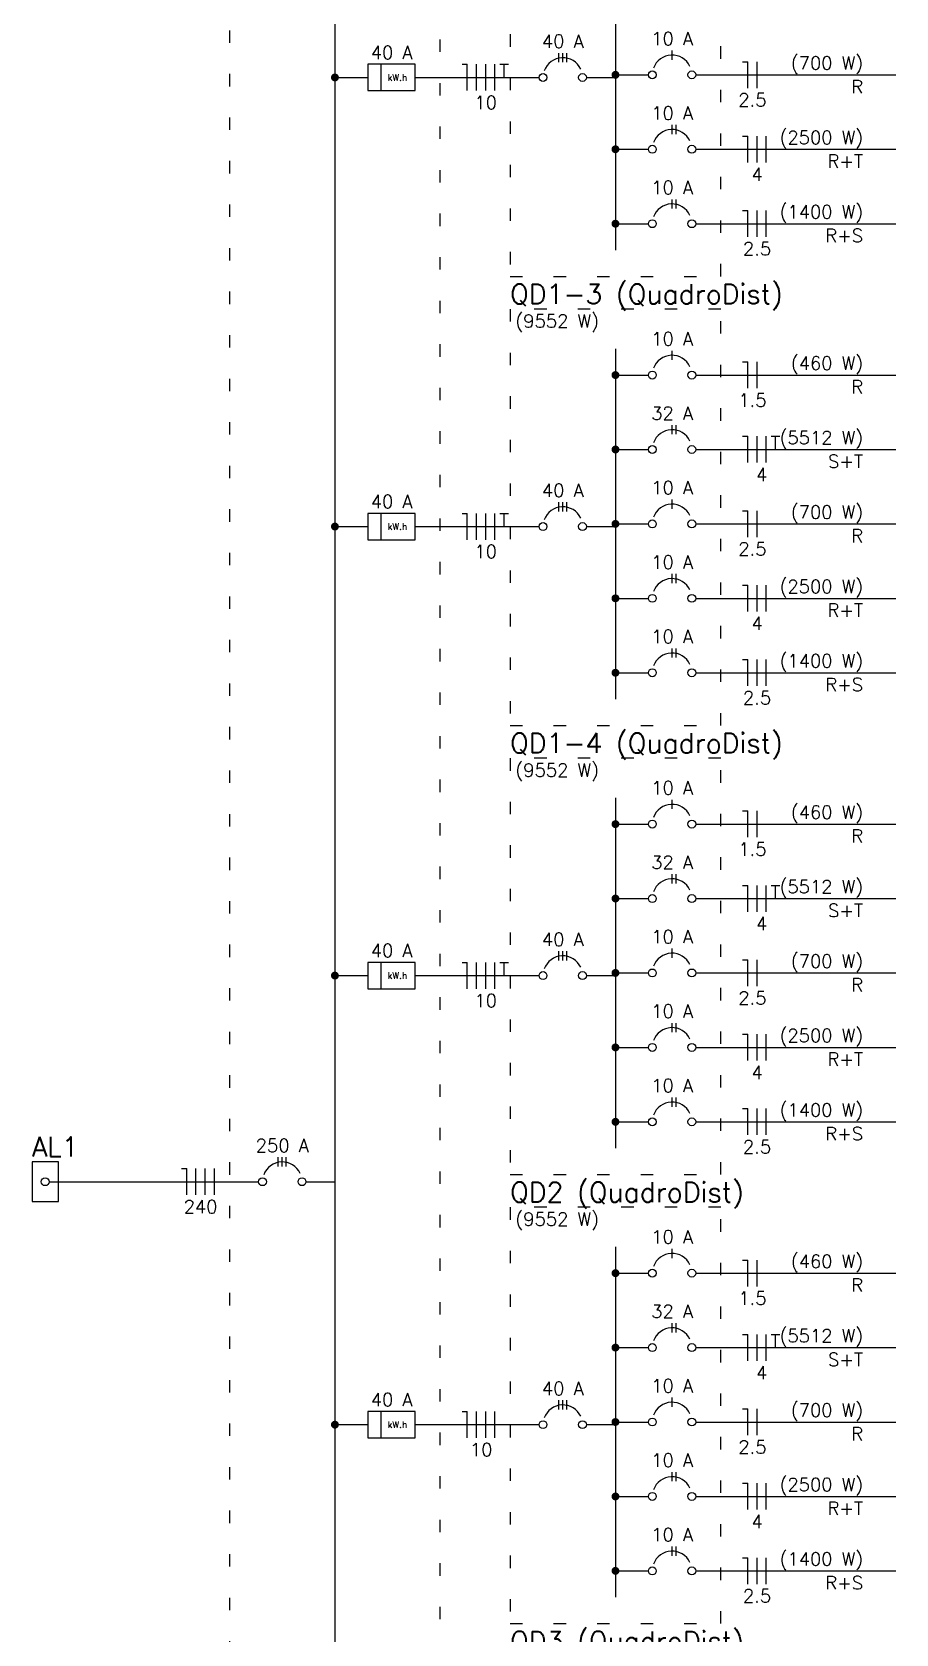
# Model space of a CAD drawing. Extents: x 241 to 398, y 106 to 179.
# Drawn here: x 373.42 to 380.37, y 120.67 to 133.55 of the extents above; entities that cross this region are included whole.
import ezdxf
from ezdxf.enums import TextEntityAlignment as Align

# ---------------------------------------------------------------- set-up
doc = ezdxf.new("R2010")
doc.units = 0
doc.linetypes.add('DOT', pattern=[0.25, 0, -0.25])
for name, color, linetype in [('DI-BARRAMENTO', 6, 'CONTINUOUS'), ('DI-DISJUNTOR', 1, 'CONTINUOUS'), ('DI-FIOS', 3, 'CONTINUOUS'), ('DI-LINHAS_DO_DIAGRAMA', 9, 'CONTINUOUS'), ('DI-PONTILHADO', 7, 'CONTINUOUS'), ('DI-TEXTOS_DO_DIAGRAMA', 7, 'CONTINUOUS'), ('DI-TÍTULO_DO_DIAGRAMA', 3, 'CONTINUOUS')]:
    doc.layers.add(name, color=color, linetype=linetype)
doc.styles.add('ARIAL', font='romans.shx')

msp = doc.modelspace()

# ---------------------------------------------------------------- linework, layer by layer
at = {"layer": 'DI-BARRAMENTO', "linetype": 'Continuous'}
for p, q in [((375.8555, 140.5909), (375.8555, 107.6973)), ((378.1112, 134.6096), (378.1112, 131.7927)), ((378.1112, 130.9995), (378.1112, 128.1826)), ((378.1112, 127.3894), (378.1112, 124.5724)), ((378.1112, 123.7792), (378.1112, 120.9623))]:
    msp.add_line(p, q, dxfattribs=at)
at = {"layer": 'DI-DISJUNTOR', "linetype": 'Continuous'}
for p, q in [((377.6558, 133.3018), (377.6558, 133.3759)), ((377.6876, 133.3018), (377.6876, 133.3759)), ((377.7193, 133.3018), (377.7193, 133.3759)), ((378.5665, 133.3229), (378.5665, 133.3971)), ((378.5665, 132.7246), (378.5665, 132.7987)), ((378.5983, 132.7246), (378.5983, 132.7987)), ((378.5665, 132.1263), (378.5665, 132.2004)), ((378.5983, 132.1263), (378.5983, 132.2004)), ((378.5665, 130.9095), (378.5665, 130.9836)), ((378.5665, 130.3112), (378.5665, 130.3853)), ((378.5983, 130.3112), (378.5983, 130.3853)), ((377.6558, 129.6916), (377.6558, 129.7658)), ((377.6876, 129.6916), (377.6876, 129.7658)), ((377.7193, 129.6916), (377.7193, 129.7658)), ((378.5665, 129.7128), (378.5665, 129.7869)), ((378.5665, 129.1145), (378.5665, 129.1886)), ((378.5983, 129.1145), (378.5983, 129.1886)), ((378.5665, 128.5161), (378.5665, 128.5903)), ((378.5983, 128.5161), (378.5983, 128.5903)), ((378.5665, 127.2994), (378.5665, 127.3735)), ((378.5665, 126.701), (378.5665, 126.7752)), ((378.5983, 126.701), (378.5983, 126.7752)), ((377.6558, 126.0815), (377.6558, 126.1556)), ((377.6876, 126.0815), (377.6876, 126.1556)), ((377.7193, 126.0815), (377.7193, 126.1556)), ((378.5665, 126.1027), (378.5665, 126.1768)), ((378.5665, 125.5044), (378.5665, 125.5785)), ((378.5983, 125.5044), (378.5983, 125.5785)), ((378.5665, 124.906), (378.5665, 124.9801)), ((378.5983, 124.906), (378.5983, 124.9801)), ((375.4001, 124.4247), (375.4001, 124.4988)), ((375.4319, 124.4247), (375.4319, 124.4988)), ((375.4637, 124.4247), (375.4637, 124.4988)), ((378.5665, 123.6892), (378.5665, 123.7634)), ((378.5665, 123.0909), (378.5665, 123.165)), ((378.5983, 123.0909), (378.5983, 123.165)), ((377.6558, 122.4714), (377.6558, 122.5455)), ((377.6876, 122.4714), (377.6876, 122.5455)), ((377.7193, 122.4714), (377.7193, 122.5455)), ((378.5665, 122.4926), (378.5665, 122.5667)), ((378.5665, 121.8942), (378.5665, 121.9684)), ((378.5983, 121.8942), (378.5983, 121.9684)), ((378.5665, 121.2959), (378.5665, 121.37)), ((378.5983, 121.2959), (378.5983, 121.37))]:
    msp.add_line(p, q, dxfattribs=at)
for centre in [(377.5287, 133.18), (377.8464, 133.18), (378.4077, 133.2012), (378.7254, 133.2012), (378.4077, 132.6028), (378.7254, 132.6028), (378.4077, 132.0045), (378.7254, 132.0045), (378.4077, 130.7877), (378.7254, 130.7877), (378.4077, 130.1894), (378.7254, 130.1894), (377.5287, 129.5699), (377.8464, 129.5699), (378.4077, 129.591), (378.7254, 129.591), (378.4077, 128.9927), (378.7254, 128.9927), (378.4077, 128.3944), (378.7254, 128.3944), (378.4077, 127.1776), (378.7254, 127.1776), (378.4077, 126.5792), (378.7254, 126.5792), (377.5287, 125.9597), (377.8464, 125.9597), (378.4077, 125.9809), (378.7254, 125.9809), (378.4077, 125.3826), (378.7254, 125.3826), (378.4077, 124.7842), (378.7254, 124.7842), (375.273, 124.3029), (375.5907, 124.3029), (378.4077, 123.5674), (378.7254, 123.5674), (378.4077, 122.9691), (378.7254, 122.9691), (377.5287, 122.3496), (377.8464, 122.3496), (378.4077, 122.3708), (378.7254, 122.3708), (378.4077, 121.7724), (378.7254, 121.7724), (378.4077, 121.1741), (378.7254, 121.1741)]:
    msp.add_circle(centre, 0.0318, dxfattribs=at)
for centre in [(377.6876, 133.18), (378.5665, 133.2012), (378.5665, 132.6028), (378.5665, 132.0045), (378.5665, 130.7877), (378.5665, 130.1894), (377.6876, 129.5699), (378.5665, 129.591), (378.5665, 128.9927), (378.5665, 128.3944), (378.5665, 127.1776), (378.5665, 126.5792), (377.6876, 125.9597), (378.5665, 125.9809), (378.5665, 125.3826), (378.5665, 124.7842), (375.4319, 124.3029), (378.5665, 123.5674), (378.5665, 122.9691), (377.6876, 122.3496), (378.5665, 122.3708), (378.5665, 121.7724), (378.5665, 121.1741)]:
    msp.add_arc(centre, 0.1588, 25, 160.00001, dxfattribs=at)
at = {"layer": 'DI-FIOS', "linetype": 'Continuous'}
for p, q in [((379.1331, 133.3071), (379.1754, 133.3071)), ((379.1754, 133.0953), (379.1754, 133.3071)), ((379.2496, 133.0953), (379.2496, 133.3071)), ((376.8774, 133.2859), (376.9198, 133.2859)), ((376.9198, 133.0741), (376.9198, 133.2859)), ((376.9939, 133.0741), (376.9939, 133.2859)), ((377.068, 133.0741), (377.068, 133.2859)), ((377.1422, 133.0741), (377.1422, 133.2859)), ((377.1824, 133.2859), (377.2502, 133.2859)), ((377.2163, 133.18), (377.2163, 133.2859)), ((379.1331, 132.7087), (379.1754, 132.7087)), ((379.1754, 132.4969), (379.1754, 132.7087)), ((379.2496, 132.4969), (379.2496, 132.7087)), ((379.3237, 132.4969), (379.3237, 132.7087)), ((379.1331, 132.1104), (379.1754, 132.1104)), ((379.1754, 131.8986), (379.1754, 132.1104)), ((379.2496, 131.8986), (379.2496, 132.1104)), ((379.3237, 131.8986), (379.3237, 132.1104)), ((379.1331, 130.8936), (379.1754, 130.8936)), ((379.1754, 130.6818), (379.1754, 130.8936)), ((379.2496, 130.6818), (379.2496, 130.8936)), ((379.1331, 130.2953), (379.1754, 130.2953)), ((379.1754, 130.0835), (379.1754, 130.2953)), ((379.2496, 130.0835), (379.2496, 130.2953)), ((379.3237, 130.0835), (379.3237, 130.2953)), ((379.3639, 130.2953), (379.4317, 130.2953)), ((379.3978, 130.1894), (379.3978, 130.2953)), ((379.1331, 129.6969), (379.1754, 129.6969)), ((379.1754, 129.4851), (379.1754, 129.6969)), ((379.2496, 129.4851), (379.2496, 129.6969)), ((376.8774, 129.6758), (376.9198, 129.6758)), ((376.9198, 129.464), (376.9198, 129.6758)), ((376.9939, 129.464), (376.9939, 129.6758)), ((377.068, 129.464), (377.068, 129.6758)), ((377.1422, 129.464), (377.1422, 129.6758)), ((377.1824, 129.6758), (377.2502, 129.6758)), ((377.2163, 129.5699), (377.2163, 129.6758)), ((379.1331, 129.0986), (379.1754, 129.0986)), ((379.1754, 128.8868), (379.1754, 129.0986)), ((379.2496, 128.8868), (379.2496, 129.0986)), ((379.3237, 128.8868), (379.3237, 129.0986)), ((379.1331, 128.5003), (379.1754, 128.5003)), ((379.1754, 128.2885), (379.1754, 128.5003)), ((379.2496, 128.2885), (379.2496, 128.5003)), ((379.3237, 128.2885), (379.3237, 128.5003)), ((379.1331, 127.2835), (379.1754, 127.2835)), ((379.1754, 127.0717), (379.1754, 127.2835)), ((379.2496, 127.0717), (379.2496, 127.2835)), ((379.1331, 126.6851), (379.1754, 126.6851)), ((379.1754, 126.4733), (379.1754, 126.6851)), ((379.2496, 126.4733), (379.2496, 126.6851)), ((379.3237, 126.4733), (379.3237, 126.6851)), ((379.3639, 126.6851), (379.4317, 126.6851)), ((379.3978, 126.5792), (379.3978, 126.6851)), ((379.1331, 126.0868), (379.1754, 126.0868)), ((379.1754, 125.875), (379.1754, 126.0868)), ((379.2496, 125.875), (379.2496, 126.0868)), ((376.8774, 126.0656), (376.9198, 126.0656)), ((376.9198, 125.8538), (376.9198, 126.0656)), ((376.9939, 125.8538), (376.9939, 126.0656)), ((377.068, 125.8538), (377.068, 126.0656)), ((377.1422, 125.8538), (377.1422, 126.0656)), ((377.1824, 126.0656), (377.2502, 126.0656)), ((377.2163, 125.9597), (377.2163, 126.0656)), ((379.1331, 125.4885), (379.1754, 125.4885)), ((379.1754, 125.2767), (379.1754, 125.4885)), ((379.2496, 125.2767), (379.2496, 125.4885)), ((379.3237, 125.2767), (379.3237, 125.4885)), ((379.1331, 124.8901), (379.1754, 124.8901)), ((379.1754, 124.6783), (379.1754, 124.8901)), ((379.2496, 124.6783), (379.2496, 124.8901)), ((379.3237, 124.6783), (379.3237, 124.8901)), ((374.6218, 124.4088), (374.6641, 124.4088)), ((374.6641, 124.197), (374.6641, 124.4088)), ((374.7382, 124.197), (374.7382, 124.4088)), ((374.8124, 124.197), (374.8124, 124.4088)), ((374.8865, 124.197), (374.8865, 124.4088)), ((379.1331, 123.6733), (379.1754, 123.6733)), ((379.1754, 123.4615), (379.1754, 123.6733)), ((379.2496, 123.4615), (379.2496, 123.6733)), ((379.1331, 123.075), (379.1754, 123.075)), ((379.1754, 122.8632), (379.1754, 123.075)), ((379.2496, 122.8632), (379.2496, 123.075)), ((379.3237, 122.8632), (379.3237, 123.075)), ((379.3639, 123.075), (379.4317, 123.075)), ((379.3978, 122.9691), (379.3978, 123.075)), ((379.1331, 122.4767), (379.1754, 122.4767)), ((379.1754, 122.2649), (379.1754, 122.4767)), ((379.2496, 122.2649), (379.2496, 122.4767)), ((376.8774, 122.4555), (376.9198, 122.4555)), ((376.9198, 122.2437), (376.9198, 122.4555)), ((376.9939, 122.2437), (376.9939, 122.4555)), ((377.068, 122.2437), (377.068, 122.4555)), ((377.1422, 122.2437), (377.1422, 122.4555)), ((379.1331, 121.8783), (379.1754, 121.8783)), ((379.1754, 121.6665), (379.1754, 121.8783)), ((379.2496, 121.6665), (379.2496, 121.8783)), ((379.3237, 121.6665), (379.3237, 121.8783)), ((379.1331, 121.28), (379.1754, 121.28)), ((379.1754, 121.0682), (379.1754, 121.28)), ((379.2496, 121.0682), (379.2496, 121.28)), ((379.3237, 121.0682), (379.3237, 121.28))]:
    msp.add_line(p, q, dxfattribs=at)
at = {"layer": 'DI-LINHAS_DO_DIAGRAMA', "linetype": 'Continuous'}
for p, q in [((375.8873, 133.18), (376.1202, 133.18)), ((376.5015, 133.2859), (376.1202, 133.2859)), ((376.1202, 133.2859), (376.1202, 133.0741)), ((376.2261, 133.0741), (376.2261, 133.2859)), ((376.5015, 133.0741), (376.5015, 133.2859)), ((376.5015, 133.18), (377.4969, 133.18)), ((377.8782, 133.18), (378.1112, 133.18)), ((378.1429, 133.2012), (378.3759, 133.2012)), ((378.7571, 133.2012), (380.3668, 133.2012)), ((376.1202, 133.0741), (376.5015, 133.0741)), ((378.1429, 132.6028), (378.3759, 132.6028)), ((378.7571, 132.6028), (380.3668, 132.6028)), ((378.1429, 132.0045), (378.3759, 132.0045)), ((378.7571, 132.0045), (380.3668, 132.0045)), ((378.1429, 130.7877), (378.3759, 130.7877)), ((378.7571, 130.7877), (380.3668, 130.7877)), ((378.1429, 130.1894), (378.3759, 130.1894)), ((378.7571, 130.1894), (380.3668, 130.1894)), ((375.8873, 129.5699), (376.1202, 129.5699)), ((376.5015, 129.6758), (376.1202, 129.6758)), ((376.1202, 129.6758), (376.1202, 129.464)), ((376.2261, 129.464), (376.2261, 129.6758)), ((376.5015, 129.464), (376.5015, 129.6758)), ((376.5015, 129.5699), (377.4969, 129.5699)), ((377.8782, 129.5699), (378.1112, 129.5699)), ((378.1429, 129.591), (378.3759, 129.591)), ((378.7571, 129.591), (380.3668, 129.591)), ((376.1202, 129.464), (376.5015, 129.464)), ((378.1429, 128.9927), (378.3759, 128.9927)), ((378.7571, 128.9927), (380.3668, 128.9927)), ((378.1429, 128.3944), (378.3759, 128.3944)), ((378.7571, 128.3944), (380.3668, 128.3944)), ((378.1429, 127.1776), (378.3759, 127.1776)), ((378.7571, 127.1776), (380.3668, 127.1776)), ((378.1429, 126.5792), (378.3759, 126.5792)), ((378.7571, 126.5792), (380.3668, 126.5792)), ((375.8873, 125.9597), (376.1202, 125.9597)), ((376.5015, 126.0656), (376.1202, 126.0656)), ((376.1202, 126.0656), (376.1202, 125.8538)), ((376.2261, 125.8538), (376.2261, 126.0656)), ((376.5015, 125.8538), (376.5015, 126.0656)), ((376.5015, 125.9597), (377.4969, 125.9597)), ((377.8782, 125.9597), (378.1112, 125.9597)), ((378.1429, 125.9809), (378.3759, 125.9809)), ((378.7571, 125.9809), (380.3668, 125.9809)), ((376.1202, 125.8538), (376.5015, 125.8538)), ((378.1429, 125.3826), (378.3759, 125.3826)), ((378.7571, 125.3826), (380.3668, 125.3826)), ((378.1429, 124.7842), (378.3759, 124.7842)), ((378.7571, 124.7842), (380.3668, 124.7842)), ((373.4198, 124.4618), (373.4198, 124.1441)), ((373.6316, 124.4618), (373.4198, 124.4618)), ((373.6316, 124.1441), (373.6316, 124.4618)), ((373.5575, 124.3029), (373.6316, 124.3029)), ((373.6316, 124.3029), (373.8646, 124.3029)), ((373.8646, 124.3029), (374.2458, 124.3029)), ((374.2458, 124.3029), (375.2413, 124.3029)), ((375.6225, 124.3029), (375.8555, 124.3029)), ((373.4198, 124.1441), (373.6316, 124.1441)), ((378.1429, 123.5674), (378.3759, 123.5674)), ((378.7571, 123.5674), (380.3668, 123.5674)), ((378.1429, 122.9691), (378.3759, 122.9691)), ((378.7571, 122.9691), (380.3668, 122.9691)), ((375.8873, 122.3496), (376.1202, 122.3496)), ((376.5015, 122.4555), (376.1202, 122.4555)), ((376.1202, 122.4555), (376.1202, 122.2437)), ((376.2261, 122.2437), (376.2261, 122.4555)), ((376.5015, 122.2437), (376.5015, 122.4555)), ((376.5015, 122.3496), (377.4969, 122.3496)), ((377.8782, 122.3496), (378.1112, 122.3496)), ((378.1429, 122.3708), (378.3759, 122.3708)), ((378.7571, 122.3708), (380.3668, 122.3708)), ((376.1202, 122.2437), (376.5015, 122.2437)), ((378.1429, 121.7724), (378.3759, 121.7724)), ((378.7571, 121.7724), (380.3668, 121.7724)), ((378.1429, 121.1741), (378.3759, 121.1741)), ((378.7571, 121.1741), (380.3668, 121.1741))]:
    msp.add_line(p, q, dxfattribs=at)
at = {"layer": 'DI-LINHAS_DO_DIAGRAMA', "const_width": 0.0318}
for points in [[(375.8396, 133.18, 1), (375.8714, 133.18, 1)], [(378.0953, 133.2012, 1), (378.127, 133.2012, 1)], [(378.0953, 132.6028, 1), (378.127, 132.6028, 1)], [(378.0953, 132.0045, 1), (378.127, 132.0045, 1)], [(378.0953, 130.7877, 1), (378.127, 130.7877, 1)], [(378.0953, 130.1894, 1), (378.127, 130.1894, 1)], [(375.8396, 129.5699, 1), (375.8714, 129.5699, 1)], [(378.0953, 129.591, 1), (378.127, 129.591, 1)], [(378.0953, 128.9927, 1), (378.127, 128.9927, 1)], [(378.0953, 128.3944, 1), (378.127, 128.3944, 1)], [(378.0953, 127.1776, 1), (378.127, 127.1776, 1)], [(378.0953, 126.5792, 1), (378.127, 126.5792, 1)], [(375.8396, 125.9597, 1), (375.8714, 125.9597, 1)], [(378.0953, 125.9809, 1), (378.127, 125.9809, 1)], [(378.0953, 125.3826, 1), (378.127, 125.3826, 1)], [(378.0953, 124.7842, 1), (378.127, 124.7842, 1)], [(378.0953, 123.5674, 1), (378.127, 123.5674, 1)], [(378.0953, 122.9691, 1), (378.127, 122.9691, 1)], [(375.8396, 122.3496, 1), (375.8714, 122.3496, 1)], [(378.0953, 122.3708, 1), (378.127, 122.3708, 1)], [(378.0953, 121.7724, 1), (378.127, 121.7724, 1)], [(378.0953, 121.1741, 1), (378.127, 121.1741, 1)]]:
    msp.add_lwpolyline(points, format="xyb", close=True, dxfattribs=at)
at = {"layer": 'DI-LINHAS_DO_DIAGRAMA', "linetype": 'Continuous'}
msp.add_circle((373.5257, 124.3029), 0.0318, dxfattribs=at)
at = {"layer": 'DI-PONTILHADO', "linetype": 'DOT'}
for p, q in [((375.0083, 140.9086), (375.0083, 107.4855)), ((376.7027, 107.4855), (376.7027, 140.9086)), ((377.264, 134.9273), (377.264, 131.5809)), ((378.9584, 131.5809), (378.9584, 134.9273)), ((377.264, 131.5809), (378.9584, 131.5809)), ((377.264, 131.3172), (377.264, 127.9708)), ((378.9584, 131.3172), (377.264, 131.3172)), ((378.9584, 127.9708), (378.9584, 131.3172)), ((377.264, 127.9708), (378.9584, 127.9708)), ((377.264, 127.7071), (377.264, 124.3606)), ((378.9584, 127.7071), (377.264, 127.7071)), ((378.9584, 124.3606), (378.9584, 127.7071)), ((377.264, 124.3606), (378.9584, 124.3606)), ((377.264, 124.0969), (377.264, 120.7505)), ((378.9584, 124.0969), (377.264, 124.0969)), ((378.9584, 120.7505), (378.9584, 124.0969)), ((377.264, 120.7505), (378.9584, 120.7505))]:
    msp.add_line(p, q, dxfattribs=at)

# ---------------------------------------------------------------- texts
at = {"layer": 'DI-TEXTOS_DO_DIAGRAMA', "style": 'ARIAL'}
for s, p in [('40 A', (376.3109, 133.3282)), ('40 A', (377.6876, 133.4183)), ('10 A', (378.5665, 133.4394)), ('2.5', (379.2125, 132.947)), ('10', (377.068, 132.9258)), ('10 A', (378.5665, 132.8411)), ('4', (379.2496, 132.3487)), ('10 A', (378.5665, 132.2428)), ('2.5', (379.2496, 131.7503)), ('10 A', (378.5665, 131.026)), ('1.5', (379.2125, 130.5335)), ('32 A', (378.5665, 130.4276)), ('4', (379.2866, 129.9352)), ('40 A', (376.3109, 129.7181)), ('40 A', (377.6876, 129.8081)), ('10 A', (378.5665, 129.8293)), ('2.5', (379.2125, 129.3369)), ('10', (377.068, 129.3157)), ('10 A', (378.5665, 129.231)), ('4', (379.2496, 128.7385)), ('10 A', (378.5665, 128.6326)), ('2.5', (379.2496, 128.1402)), ('10 A', (378.5665, 127.4158)), ('1.5', (379.2125, 126.9234)), ('32 A', (378.5665, 126.8175)), ('4', (379.2866, 126.3251)), ('40 A', (376.3109, 126.108)), ('40 A', (377.6876, 126.198)), ('10 A', (378.5665, 126.2192)), ('2.5', (379.2125, 125.7267)), ('10', (377.068, 125.7056)), ('10 A', (378.5665, 125.6208)), ('4', (379.2496, 125.1284)), ('10 A', (378.5665, 125.0225)), ('250 A', (375.4319, 124.5412)), ('2.5', (379.2496, 124.5301)), ('240', (374.7753, 124.0488)), ('10 A', (378.5665, 123.8057)), ('1.5', (379.2125, 123.3133)), ('32 A', (378.5665, 123.2074)), ('4', (379.2866, 122.715)), ('40 A', (376.3109, 122.4979)), ('40 A', (377.6876, 122.5879)), ('10 A', (378.5665, 122.6091)), ('2.5', (379.2125, 122.1166)), ('10', (377.031, 122.0954)), ('10 A', (378.5665, 122.0107)), ('4', (379.2496, 121.5183)), ('10 A', (378.5665, 121.4124)), ('2.5', (379.2496, 120.9199))]:
    msp.add_text(s, height=0.1059, dxfattribs=at).set_placement(p, align=Align.CENTER)
for s, p in [('(700 W)', (380.1021, 133.2435)), ('R', (380.1021, 133.0529)), ('(2500 W)', (380.1021, 132.6452)), ('R+T', (380.1021, 132.4546)), ('(1400 W)', (380.1021, 132.0469)), ('R+S', (380.1021, 131.8562)), ('(460 W)', (380.1021, 130.8301)), ('R', (380.1021, 130.6394)), ('(5512 W)', (380.1021, 130.2317)), ('S+T', (380.1021, 130.0411)), ('(700 W)', (380.1021, 129.6334)), ('R', (380.1021, 129.4428)), ('(2500 W)', (380.1021, 129.0351)), ('R+T', (380.1021, 128.8444)), ('(1400 W)', (380.1021, 128.4367)), ('R+S', (380.1021, 128.2461)), ('(460 W)', (380.1021, 127.2199)), ('R', (380.1021, 127.0293)), ('(5512 W)', (380.1021, 126.6216)), ('S+T', (380.1021, 126.431)), ('(700 W)', (380.1021, 126.0233)), ('R', (380.1021, 125.8326)), ('(2500 W)', (380.1021, 125.4249)), ('R+T', (380.1021, 125.2343)), ('(1400 W)', (380.1021, 124.8266)), ('R+S', (380.1021, 124.636)), ('(460 W)', (380.1021, 123.6098)), ('R', (380.1021, 123.4192)), ('(5512 W)', (380.1021, 123.0115)), ('S+T', (380.1021, 122.8209)), ('(700 W)', (380.1021, 122.4131)), ('R', (380.1021, 122.2225)), ('(2500 W)', (380.1021, 121.8148)), ('R+T', (380.1021, 121.6242)), ('(1400 W)', (380.1021, 121.2165)), ('R+S', (380.1021, 121.0258))]:
    msp.add_text(s, height=0.1059, dxfattribs=at).set_placement(p, align=Align.RIGHT)
for s, height, p in [('kW.h', 0.05295, (376.2791, 133.1535)), ('(9552 W)', 0.1059, (377.3063, 131.1689)), ('kW.h', 0.05295, (376.2791, 129.5434)), ('(9552 W)', 0.1059, (377.3063, 127.5588)), ('kW.h', 0.05295, (376.2791, 125.9333)), ('(9552 W)', 0.1059, (377.3063, 123.9487)), ('kW.h', 0.05295, (376.2791, 122.3231))]:
    msp.add_text(s, height=height, dxfattribs=at).set_placement(p)
at = {"layer": 'DI-TÍTULO_DO_DIAGRAMA', "style": 'ARIAL'}
for s, p in [('QD1-3 (QuadroDist)', (377.264, 131.3596)), ('QD1-4 (QuadroDist)', (377.264, 127.7494)), ('AL1', (373.4198, 124.5041)), ('QD2 (QuadroDist)', (377.264, 124.1393)), ('QD3 (QuadroDist)', (377.264, 120.5292))]:
    msp.add_text(s, height=0.15885, dxfattribs=at).set_placement(p)

doc.saveas('drawing.dxf')
